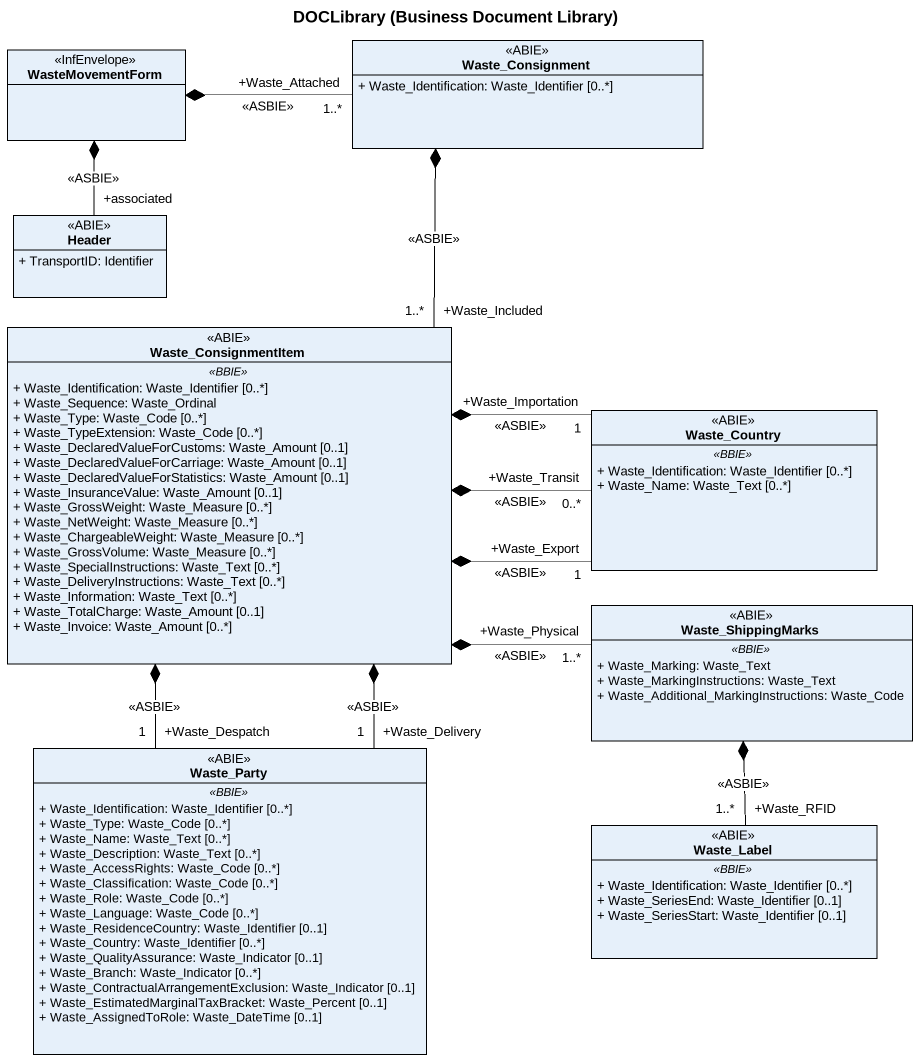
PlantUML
@startuml
title DOCLibrary (Business Document Library)
hide circle
hide empty members
skinparam classAttributeIconSize 0
class WasteMovementForm <<InfEnvelope>>
class Waste_Consignment <<ABIE>> {
  + Waste_Identification: Waste_Identifier [0..*]
}
class "Header" as Header_ <<ABIE>> {
  + TransportID: Identifier
}
class Waste_ConsignmentItem <<ABIE>> {
  .. <<BBIE>> ..
  + Waste_Identification: Waste_Identifier [0..*]
  + Waste_Sequence: Waste_Ordinal
  + Waste_Type: Waste_Code [0..*]
  + Waste_TypeExtension: Waste_Code [0..*]
  + Waste_DeclaredValueForCustoms: Waste_Amount [0..1]
  + Waste_DeclaredValueForCarriage: Waste_Amount [0..1]
  + Waste_DeclaredValueForStatistics: Waste_Amount [0..1]
  + Waste_InsuranceValue: Waste_Amount [0..1]
  + Waste_GrossWeight: Waste_Measure [0..*]
  + Waste_NetWeight: Waste_Measure [0..*]
  + Waste_ChargeableWeight: Waste_Measure [0..*]
  + Waste_GrossVolume: Waste_Measure [0..*]
  + Waste_SpecialInstructions: Waste_Text [0..*]
  + Waste_DeliveryInstructions: Waste_Text [0..*]
  + Waste_Information: Waste_Text [0..*]
  + Waste_TotalCharge: Waste_Amount [0..1]
  + Waste_Invoice: Waste_Amount [0..*]
}
class Waste_Country <<ABIE>> {
  .. <<BBIE>> ..
  + Waste_Identification: Waste_Identifier [0..*]
  + Waste_Name: Waste_Text [0..*]
}
class Waste_ShippingMarks <<ABIE>> {
  .. <<BBIE>> ..
  + Waste_Marking: Waste_Text
  + Waste_MarkingInstructions: Waste_Text
  + Waste_Additional_MarkingInstructions: Waste_Code
}
class Waste_Party <<ABIE>> {
  .. <<BBIE>> ..
  + Waste_Identification: Waste_Identifier [0..*]
  + Waste_Type: Waste_Code [0..*]
  + Waste_Name: Waste_Text [0..*]
  + Waste_Description: Waste_Text [0..*]
  + Waste_AccessRights: Waste_Code [0..*]
  + Waste_Classification: Waste_Code [0..*]
  + Waste_Role: Waste_Code [0..*]
  + Waste_Language: Waste_Code [0..*]
  + Waste_ResidenceCountry: Waste_Identifier [0..1]
  + Waste_Country: Waste_Identifier [0..*]
  + Waste_QualityAssurance: Waste_Indicator [0..1]
  + Waste_Branch: Waste_Indicator [0..*]
  + Waste_ContractualArrangementExclusion: Waste_Indicator [0..1]
  + Waste_EstimatedMarginalTaxBracket: Waste_Percent [0..1]
  + Waste_AssignedToRole: Waste_DateTime [0..1]
}
class Waste_Label <<ABIE>> {
  .. <<BBIE>> ..
  + Waste_Identification: Waste_Identifier [0..*]
  + Waste_SeriesEnd: Waste_Identifier [0..1]
  + Waste_SeriesStart: Waste_Identifier [0..1]
}
Waste_Consignment "+Waste_Attached\n1..*" -left-* WasteMovementForm : <<ASBIE>>
Header_ "+associated" -up-* WasteMovementForm : <<ASBIE>>
Waste_ConsignmentItem "+Waste_Included\n1..*" -up-* Waste_Consignment : <<ASBIE>>
Waste_ConsignmentItem *-right- "+Waste_Export\n1" Waste_Country : <<ASBIE>>
Waste_ConsignmentItem *-right- "+Waste_Transit\n0..*" Waste_Country : <<ASBIE>>
Waste_ConsignmentItem *-right- "+Waste_Importation\n1" Waste_Country : <<ASBIE>>
Waste_ConsignmentItem *-right- "+Waste_Physical\n1..*" Waste_ShippingMarks : <<ASBIE>>
Waste_ConsignmentItem *-- "+Waste_Despatch\n1" Waste_Party : <<ASBIE>>
Waste_ConsignmentItem *-- "+Waste_Delivery\n1" Waste_Party : <<ASBIE>>
Waste_ShippingMarks *-- "+Waste_RFID\n1..*" Waste_Label : <<ASBIE>>
@enduml
